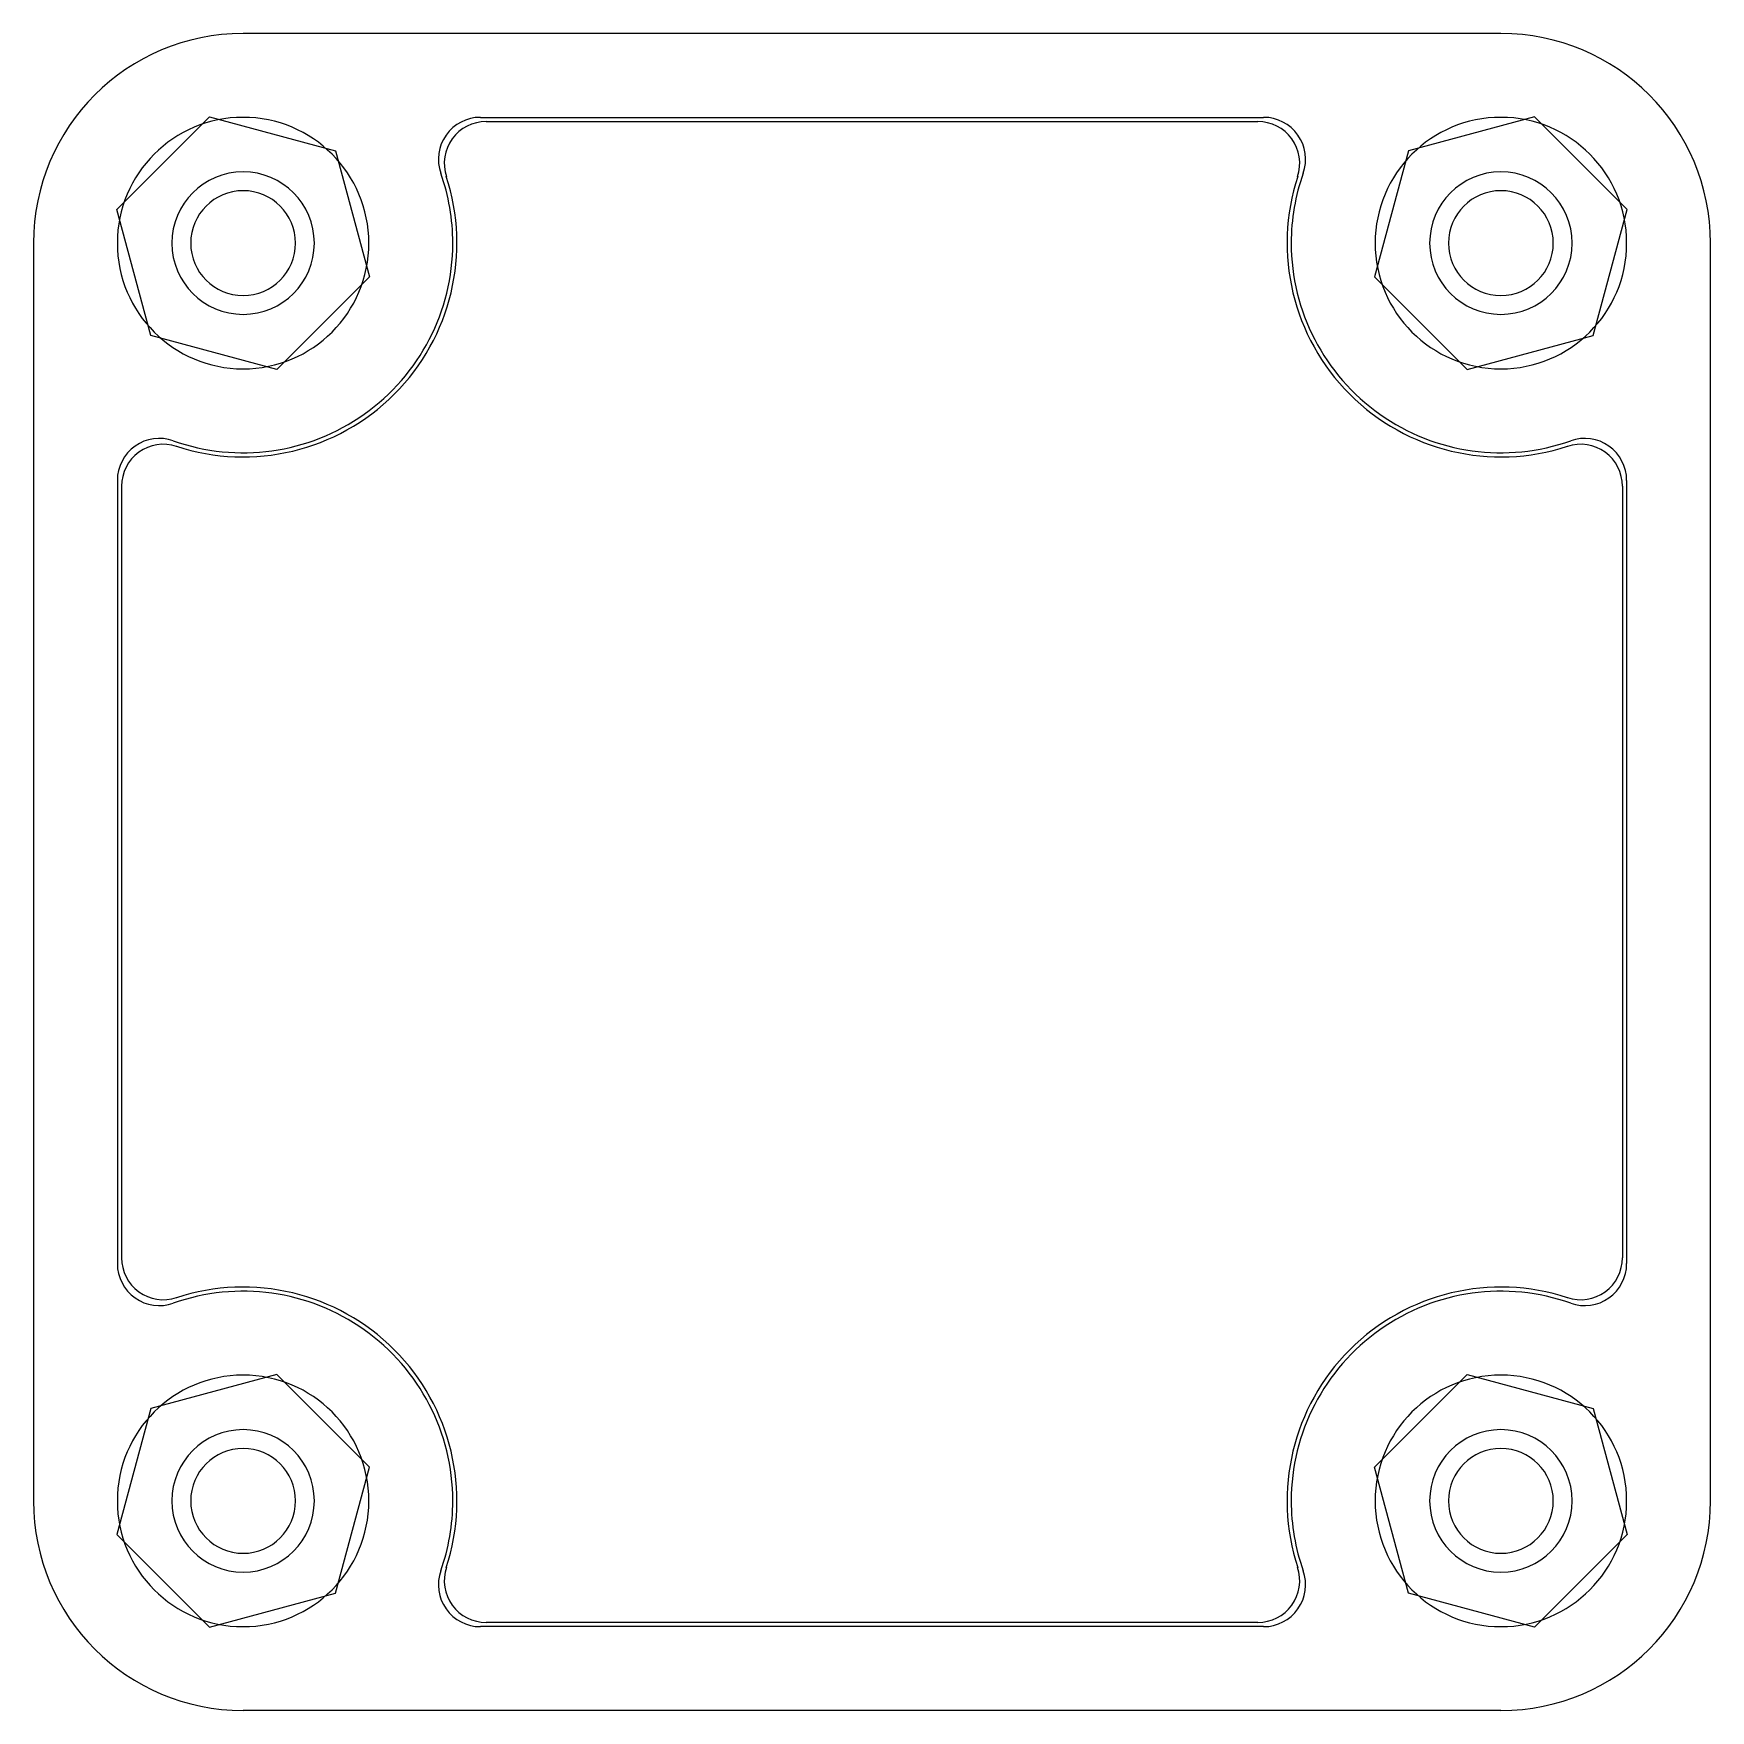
# Model space of a CAD drawing. Header units: inches. Extents: x -0.79 to 0.79, y -0.79 to 0.79.
import ezdxf

# ---------------------------------------------------------------- set-up
doc = ezdxf.new("R2010")
doc.units = ezdxf.units.IN
doc.layers.get('0').update_dxf_attribs({"linetype": 'CONTINUOUS'})
for name, color, linetype in [('1', 7, 'CONTINUOUS'), ('2', 7, 'CONTINUOUS'), ('3', 7, 'CONTINUOUS'), ('4', 7, 'CONTINUOUS'), ('5', 7, 'CONTINUOUS')]:
    doc.layers.add(name, color=color, linetype=linetype)

msp = doc.modelspace()

# ---------------------------------------------------------------- linework, layer by layer
at = {"color": 0, "linetype": 'CONTINUOUS'}
for centre, start, end in [((-0.5906, 0.5906), 360, 180), ((0.5906, 0.5906), 360, 180), ((-0.5906, 0.5906), 180, 0), ((0.5906, 0.5906), 180, 360), ((-0.5906, -0.5906), 360, 180), ((0.5906, -0.5906), 0, 180), ((-0.5906, -0.5906), 180, 0), ((0.5906, -0.5906), 180, 0)]:
    msp.add_arc(centre, 0.1181, start, end, dxfattribs=at)
at = {"layer": '1', "color": 1, "linetype": 'CONTINUOUS'}
for p, q in [((-0.3678, 0.7087), (0.3678, 0.7087)), ((-0.7087, 0.3678), (-0.7087, -0.3678)), ((0.7087, 0.3678), (0.7087, -0.3678)), ((0.3678, -0.7087), (-0.3678, -0.7087))]:
    msp.add_line(p, q, dxfattribs=at)
for centre, radius, start, end in [((-0.3678, 0.6693), 0.0394, 90, 199.4712), ((0.3678, 0.6693), 0.0394, 340.5288, 90), ((-0.5906, 0.5906), 0.1969, 0, 19.4712), ((0.5906, 0.5906), 0.1969, 160.5288, 180), ((-0.5906, 0.5906), 0.1969, 250.5288, 360), ((0.5906, 0.5906), 0.1969, 180, 289.4712), ((-0.6693, 0.3678), 0.0394, 70.5288, 180), ((0.6693, 0.3678), 0.0394, 360, 109.4712), ((-0.6693, -0.3678), 0.0394, 180, 289.4712), ((0.6693, -0.3678), 0.0394, 250.5288, 360), ((-0.5906, -0.5906), 0.1969, 360, 109.4712), ((0.5906, -0.5906), 0.1969, 70.5288, 180), ((-0.5906, -0.5906), 0.1969, 340.5288, 360), ((0.5906, -0.5906), 0.1969, 180, 199.4712), ((-0.3678, -0.6693), 0.0394, 160.5288, 270), ((0.3678, -0.6693), 0.0394, 270, 19.4712)]:
    msp.add_arc(centre, radius, start, end, dxfattribs=at)
at = {"layer": '2', "color": 2, "linetype": 'CONTINUOUS'}
for p, q in [((-0.7091, 0.6223), (-0.6223, 0.7091)), ((-0.6223, 0.7091), (-0.5038, 0.6773)), ((0.6223, 0.7091), (0.5038, 0.6773)), ((0.7091, 0.6223), (0.6223, 0.7091)), ((-0.5038, 0.6773), (-0.472, 0.5588)), ((0.5038, 0.6773), (0.472, 0.5588)), ((-0.6773, 0.5038), (-0.7091, 0.6223)), ((0.6773, 0.5038), (0.7091, 0.6223)), ((-0.472, 0.5588), (-0.5588, 0.472)), ((0.472, 0.5588), (0.5588, 0.472)), ((-0.5588, 0.472), (-0.6773, 0.5038)), ((0.5588, 0.472), (0.6773, 0.5038)), ((-0.5588, -0.472), (-0.6773, -0.5038)), ((-0.472, -0.5588), (-0.5588, -0.472)), ((0.472, -0.5588), (0.5588, -0.472)), ((0.5588, -0.472), (0.6773, -0.5038)), ((-0.6773, -0.5038), (-0.7091, -0.6223)), ((0.6773, -0.5038), (0.7091, -0.6223)), ((-0.5038, -0.6773), (-0.472, -0.5588)), ((0.5038, -0.6773), (0.472, -0.5588)), ((-0.7091, -0.6223), (-0.6223, -0.7091)), ((0.7091, -0.6223), (0.6223, -0.7091)), ((-0.6223, -0.7091), (-0.5038, -0.6773)), ((0.6223, -0.7091), (0.5038, -0.6773))]:
    msp.add_line(p, q, dxfattribs=at)
at = {"layer": '3', "color": 3, "linetype": 'CONTINUOUS'}
for p, q in [((-0.3623, 0.7047), (0.3623, 0.7047)), ((-0.7047, 0.3623), (-0.7047, -0.3623)), ((0.7047, 0.3623), (0.7047, -0.3623)), ((0.3623, -0.7047), (-0.3623, -0.7047))]:
    msp.add_line(p, q, dxfattribs=at)
for centre, radius, start, end in [((-0.3623, 0.6654), 0.0394, 90, 198.1482), ((0.3623, 0.6654), 0.0394, 341.8518, 90), ((-0.5906, 0.5906), 0.0669, 360, 180), ((-0.5906, 0.5906), 0.2008, 251.8518, 18.1482), ((0.5906, 0.5906), 0.2008, 161.8518, 288.1482), ((0.5906, 0.5906), 0.0669, 360, 180), ((-0.5906, 0.5906), 0.0669, 180, 0), ((0.5906, 0.5906), 0.0669, 180, 360), ((-0.6654, 0.3623), 0.0394, 71.8518, 180), ((0.6654, 0.3623), 0.0394, 360, 108.1482), ((-0.6654, -0.3623), 0.0394, 180, 288.1482), ((0.6654, -0.3623), 0.0394, 251.8518, 360), ((-0.5906, -0.5906), 0.2008, 341.8518, 108.1482), ((0.5906, -0.5906), 0.2008, 71.8518, 198.1482), ((-0.5906, -0.5906), 0.0669, 360, 180), ((0.5906, -0.5906), 0.0669, 0, 180), ((-0.5906, -0.5906), 0.0669, 180, 0), ((0.5906, -0.5906), 0.0669, 180, 0), ((-0.3623, -0.6654), 0.0394, 161.8518, 270), ((0.3623, -0.6654), 0.0394, 270, 18.1482)]:
    msp.add_arc(centre, radius, start, end, dxfattribs=at)
at = {"layer": '4', "color": 4, "linetype": 'CONTINUOUS'}
for p, q in [((0.5906, 0.7874), (-0.5906, 0.7874)), ((-0.7874, 0.5906), (-0.7874, -0.5906)), ((0.7874, -0.5906), (0.7874, 0.5906)), ((0.5906, -0.7874), (-0.5906, -0.7874))]:
    msp.add_line(p, q, dxfattribs=at)
for centre, start, end in [((-0.5906, 0.5906), 90, 180), ((0.5906, 0.5906), 0, 90), ((-0.5906, -0.5906), 180, 270), ((0.5906, -0.5906), 270, 360)]:
    msp.add_arc(centre, 0.1969, start, end, dxfattribs=at)
at = {"layer": '5', "color": 5, "linetype": 'CONTINUOUS'}
for centre, start, end in [((-0.5906, 0.5906), 360, 180), ((0.5906, 0.5906), 360, 180), ((-0.5906, 0.5906), 180, 360), ((0.5906, 0.5906), 180, 0), ((-0.5906, -0.5906), 360, 180), ((0.5906, -0.5906), 360, 180), ((-0.5906, -0.5906), 180, 0), ((0.5906, -0.5906), 180, 360)]:
    msp.add_arc(centre, 0.0492, start, end, dxfattribs=at)

doc.saveas('drawing.dxf')
